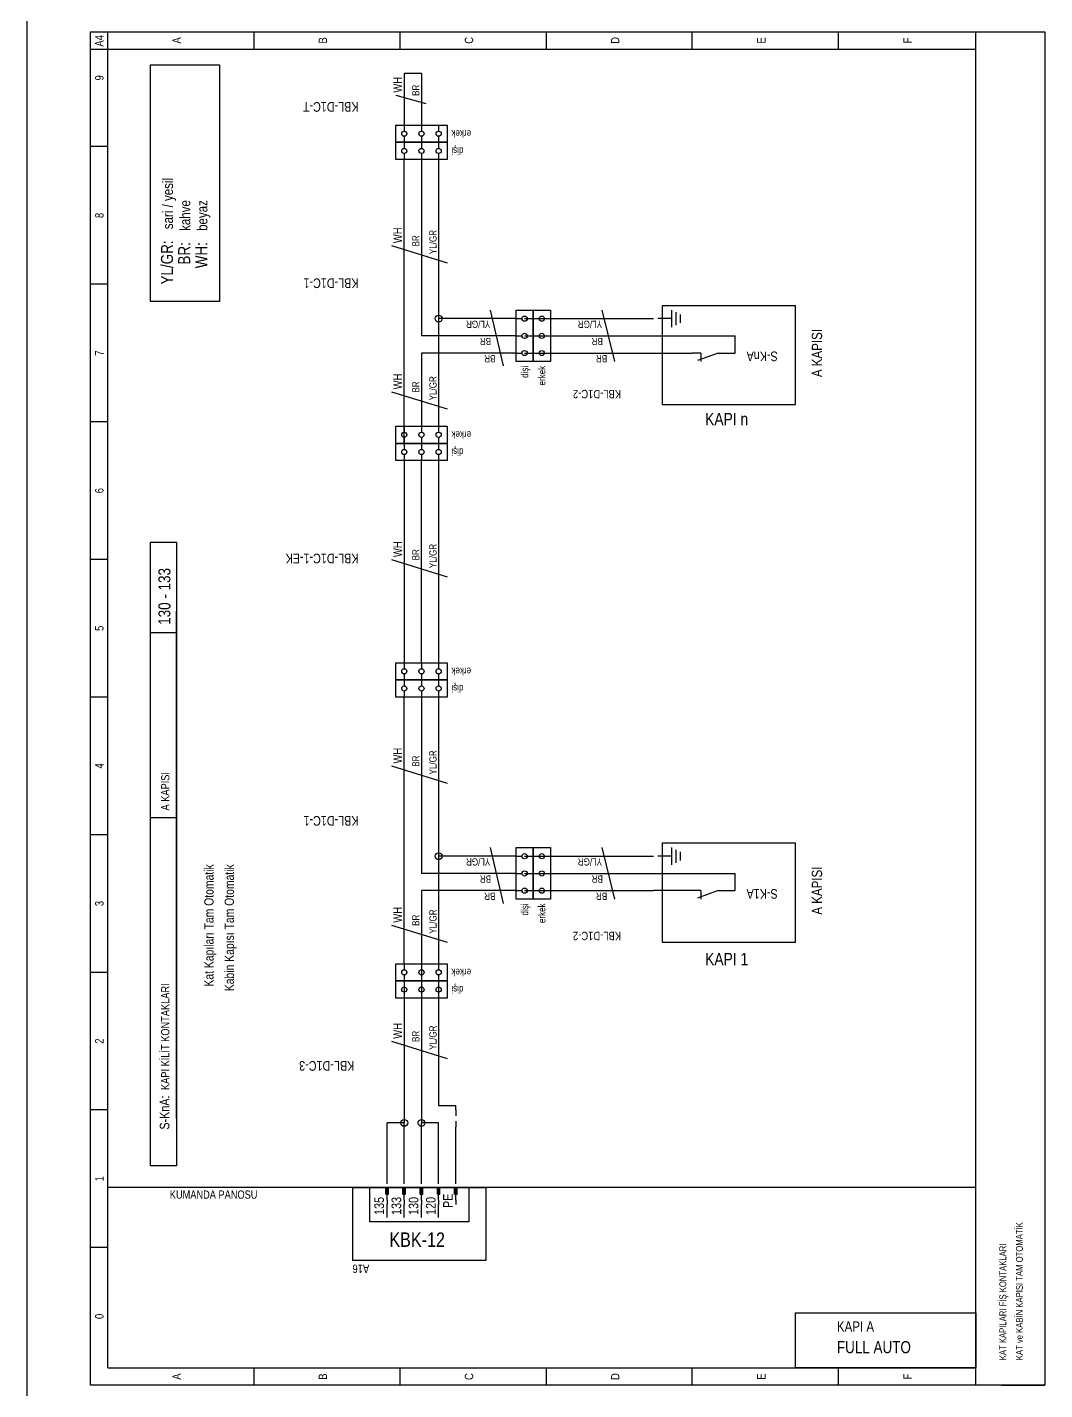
# Model space of a CAD drawing. Header units: centimetres. Extents: x 0 to 12547, y -30 to 2970.
# Drawn here: x 10432 to 11143, y 1019 to 1971 of the extents above; entities that cross this region are included whole.
import ezdxf
from ezdxf.enums import TextEntityAlignment as Align

# ---------------------------------------------------------------- set-up
doc = ezdxf.new("R2010")
doc.units = ezdxf.units.CM
for name, color, linetype in [('SCOTT-CERCEVE', 7, 'CONTINUOUS'), ('SCOTT-ELEKTRIK', 3, 'CONTINUOUS'), ('SCOTT-ELEKTRIK-YAZI', 4, 'CONTINUOUS')]:
    doc.layers.add(name, color=color, linetype=linetype)
doc.styles.get("Standard").update_dxf_attribs({"font": 'arial.ttf', "width": 0.8})

msp = doc.modelspace()

# ---------------------------------------------------------------- linework, layer by layer
at = {"layer": 'SCOTT-CERCEVE'}
msp.add_line((10431.7, 0), (10431.7, 2970), dxfattribs=at)
at = {"layer": 'SCOTT-ELEKTRIK'}
for p, q in [((10475.91, 1022.32), (10475.91, 1968.08)), ((10475.91, 1968.08), (11143.07, 1968.08)), ((10487.93, 1034.34), (10487.93, 1968.08)), ((10590.11, 1968.08), (10590.11, 1956.05)), ((10692.28, 1968.08), (10692.28, 1956.05)), ((10794.46, 1968.08), (10794.46, 1956.05)), ((10896.64, 1956.05), (10896.64, 1968.08)), ((10998.82, 1956.05), (10998.82, 1968.08)), ((11094.99, 1022.32), (11094.99, 1968.08)), ((11143.07, 1968.08), (11143.07, 1022.32)), ((10475.91, 1956.05), (11094.99, 1956.05)), ((10517.98, 1779.64), (10517.98, 1944.93)), ((10517.98, 1944.93), (10566.06, 1944.93)), ((10566.06, 1944.93), (10566.06, 1779.64)), ((10707.31, 1938.92), (10695.29, 1938.92)), ((10695.29, 1938.92), (10695.29, 1902.86)), ((10707.31, 1938.92), (10707.31, 1902.86)), ((10689.28, 1923.89), (10710.32, 1917.88)), ((10689.28, 1890.84), (10689.28, 1902.86)), ((10689.28, 1902.86), (10725.34, 1902.86)), ((10695.29, 1902.86), (10695.29, 1898.65)), ((10695.29, 1895.04), (10695.29, 1890.84)), ((10707.31, 1902.86), (10707.31, 1898.65)), ((10707.31, 1895.04), (10707.31, 1890.84)), ((10719.33, 1902.86), (10719.33, 1898.65)), ((10719.33, 1895.04), (10719.33, 1890.84)), ((10725.34, 1902.86), (10725.34, 1890.84)), ((10487.93, 1887.83), (10475.91, 1887.83)), ((10725.34, 1890.84), (10689.28, 1890.84)), ((10689.28, 1878.81), (10689.28, 1890.84)), ((10689.28, 1890.84), (10725.34, 1890.84)), ((10695.29, 1890.84), (10695.29, 1886.63)), ((10707.31, 1890.84), (10707.31, 1886.63)), ((10719.33, 1890.84), (10719.33, 1886.63)), ((10725.34, 1890.84), (10725.34, 1878.81)), ((10725.34, 1878.81), (10689.28, 1878.81)), ((10695.29, 1883.02), (10695.29, 1878.81)), ((10695.29, 1692.49), (10695.29, 1878.81)), ((10707.31, 1883.02), (10707.31, 1878.81)), ((10707.31, 1878.81), (10707.31, 1755.6)), ((10719.33, 1883.02), (10719.33, 1878.81)), ((10719.33, 1878.81), (10719.33, 1767.62)), ((10686.27, 1818.71), (10725.34, 1806.69)), ((10487.93, 1791.66), (10475.91, 1791.66)), ((10566.06, 1779.64), (10517.98, 1779.64)), ((10755.39, 1773.63), (10764.41, 1734.56)), ((10773.43, 1737.57), (10773.43, 1773.63)), ((10773.43, 1773.63), (10785.45, 1773.63)), ((10785.45, 1737.57), (10785.45, 1773.63)), ((10785.45, 1773.63), (10797.47, 1773.63)), ((10785.45, 1773.63), (10785.45, 1737.57)), ((10797.47, 1773.63), (10797.47, 1737.57)), ((10842.55, 1737.57), (10833.53, 1773.63)), ((10968.77, 1776.64), (10875.6, 1776.64)), ((10875.6, 1776.64), (10875.6, 1707.52)), ((10882.21, 1773.63), (10882.21, 1761.61)), ((10885.22, 1772.13), (10885.22, 1763.11)), ((10968.77, 1707.52), (10968.77, 1776.64)), ((10773.43, 1767.62), (10719.33, 1767.62)), ((10719.33, 1767.62), (10719.33, 1692.49)), ((10773.43, 1767.62), (10777.63, 1767.62)), ((10779.44, 1767.62), (10869.59, 1767.62)), ((10785.45, 1767.62), (10789.65, 1767.62)), ((10882.21, 1767.62), (10872.6, 1767.62)), ((10888.23, 1770.63), (10888.23, 1764.62)), ((10773.43, 1755.6), (10707.31, 1755.6)), ((10773.43, 1755.6), (10777.63, 1755.6)), ((10779.44, 1755.6), (10869.59, 1755.6)), ((10785.45, 1755.6), (10789.65, 1755.6)), ((10851.56, 1755.6), (10926.69, 1755.6)), ((10926.69, 1743.58), (10926.69, 1755.6)), ((10773.43, 1743.58), (10707.31, 1743.58)), ((10707.31, 1743.58), (10707.31, 1692.49)), ((10773.43, 1743.58), (10777.63, 1743.58)), ((10779.44, 1743.58), (10869.59, 1743.58)), ((10785.45, 1743.58), (10789.65, 1743.58)), ((10851.56, 1743.58), (10863.58, 1743.58)), ((10869.59, 1743.58), (10896.64, 1743.58)), ((10902.65, 1743.58), (10896.64, 1743.58)), ((10914.67, 1743.58), (10900.25, 1738.33)), ((10902.65, 1743.58), (10902.65, 1737.57)), ((10914.67, 1743.58), (10920.68, 1743.58)), ((10920.68, 1743.58), (10926.69, 1743.58)), ((10785.45, 1737.57), (10773.43, 1737.57)), ((10797.47, 1737.57), (10785.45, 1737.57)), ((10686.27, 1716.53), (10725.34, 1704.51)), ((10875.6, 1707.52), (10968.77, 1707.52)), ((10487.93, 1695.49), (10475.91, 1695.49)), ((10689.28, 1680.47), (10689.28, 1692.49)), ((10689.28, 1692.49), (10725.34, 1692.49)), ((10695.29, 1692.49), (10695.29, 1688.28)), ((10695.29, 1680.47), (10695.29, 1692.49)), ((10707.31, 1692.49), (10707.31, 1688.28)), ((10719.33, 1692.49), (10719.33, 1688.28)), ((10725.34, 1692.49), (10725.34, 1680.47)), ((10725.34, 1680.47), (10689.28, 1680.47)), ((10689.28, 1668.45), (10689.28, 1680.47)), ((10689.28, 1680.47), (10725.34, 1680.47)), ((10695.29, 1684.68), (10695.29, 1680.47)), ((10695.29, 1680.47), (10695.29, 1676.26)), ((10707.31, 1684.68), (10707.31, 1680.47)), ((10707.31, 1680.47), (10707.31, 1676.26)), ((10719.33, 1684.68), (10719.33, 1680.47)), ((10719.33, 1680.47), (10719.33, 1676.26)), ((10725.34, 1680.47), (10725.34, 1668.45)), ((10725.34, 1668.45), (10689.28, 1668.45)), ((10695.29, 1672.65), (10695.29, 1668.45)), ((10695.29, 1668.45), (10695.29, 1527.2)), ((10707.31, 1672.65), (10707.31, 1668.45)), ((10707.31, 1527.2), (10707.31, 1668.45)), ((10719.33, 1672.65), (10719.33, 1668.45)), ((10719.33, 1668.45), (10719.33, 1527.2)), ((10517.98, 1175.59), (10517.98, 1611.35)), ((10517.98, 1611.35), (10536.01, 1611.35)), ((10536.01, 1611.35), (10536.01, 1175.59)), ((10487.93, 1599.33), (10475.91, 1599.33)), ((10686.27, 1599.33), (10725.34, 1587.31)), ((10536.01, 1208.65), (10536.01, 1563.26)), ((10517.98, 1548.24), (10536.01, 1548.24)), ((10689.28, 1515.18), (10689.28, 1527.2)), ((10689.28, 1527.2), (10725.34, 1527.2)), ((10695.29, 1527.2), (10695.29, 1522.99)), ((10707.31, 1527.2), (10707.31, 1522.99)), ((10719.33, 1527.2), (10719.33, 1522.99)), ((10725.34, 1527.2), (10725.34, 1515.18)), ((10725.34, 1515.18), (10689.28, 1515.18)), ((10689.28, 1503.16), (10689.28, 1515.18)), ((10689.28, 1515.18), (10725.34, 1515.18)), ((10695.29, 1519.39), (10695.29, 1515.18)), ((10695.29, 1515.18), (10695.29, 1510.97)), ((10707.31, 1519.39), (10707.31, 1515.18)), ((10707.31, 1515.18), (10707.31, 1510.97)), ((10719.33, 1519.39), (10719.33, 1515.18)), ((10719.33, 1515.18), (10719.33, 1510.97)), ((10725.34, 1515.18), (10725.34, 1503.16)), ((10695.29, 1507.37), (10695.29, 1503.16)), ((10707.31, 1507.37), (10707.31, 1503.16)), ((10719.33, 1507.37), (10719.33, 1503.16)), ((10487.93, 1503.16), (10475.91, 1503.16)), ((10725.34, 1503.16), (10689.28, 1503.16)), ((10695.29, 1316.83), (10695.29, 1503.16)), ((10707.31, 1503.16), (10707.31, 1379.94)), ((10719.33, 1503.16), (10719.33, 1391.97)), ((10686.27, 1455.08), (10725.34, 1443.05)), ((10517.98, 1419.01), (10536.01, 1419.01)), ((10487.93, 1406.99), (10475.91, 1406.99)), ((10968.77, 1400.98), (10875.6, 1400.98)), ((10875.6, 1400.98), (10875.6, 1331.86)), ((10968.77, 1331.86), (10968.77, 1400.98)), ((10773.43, 1391.97), (10719.33, 1391.97)), ((10719.33, 1391.97), (10719.33, 1316.83)), ((10755.39, 1397.98), (10764.41, 1358.91)), ((10773.43, 1361.91), (10773.43, 1397.98)), ((10773.43, 1397.98), (10785.45, 1397.98)), ((10773.43, 1391.97), (10777.63, 1391.97)), ((10779.44, 1391.97), (10869.59, 1391.97)), ((10785.45, 1361.91), (10785.45, 1397.98)), ((10785.45, 1397.98), (10797.47, 1397.98)), ((10785.45, 1397.98), (10785.45, 1361.91)), ((10785.45, 1391.97), (10789.65, 1391.97)), ((10797.47, 1397.98), (10797.47, 1361.91)), ((10842.55, 1361.91), (10833.53, 1397.98)), ((10882.21, 1391.97), (10872.6, 1391.97)), ((10882.21, 1397.98), (10882.21, 1385.96)), ((10885.22, 1396.47), (10885.22, 1387.46)), ((10888.23, 1394.97), (10888.23, 1388.96)), ((10773.43, 1379.94), (10707.31, 1379.94)), ((10773.43, 1379.94), (10777.63, 1379.94)), ((10779.44, 1379.94), (10869.59, 1379.94)), ((10785.45, 1379.94), (10789.65, 1379.94)), ((10851.56, 1379.94), (10926.69, 1379.94)), ((10926.69, 1367.92), (10926.69, 1379.94)), ((10773.43, 1367.92), (10707.31, 1367.92)), ((10707.31, 1367.92), (10707.31, 1307.82)), ((10773.43, 1367.92), (10777.63, 1367.92)), ((10785.45, 1361.91), (10773.43, 1361.91)), ((10779.44, 1367.92), (10869.59, 1367.92)), ((10785.45, 1367.92), (10789.65, 1367.92)), ((10797.47, 1361.91), (10785.45, 1361.91)), ((10851.56, 1367.92), (10863.58, 1367.92)), ((10896.64, 1367.92), (10869.59, 1367.92)), ((10902.65, 1367.92), (10896.64, 1367.92)), ((10914.67, 1367.92), (10900.25, 1362.67)), ((10902.65, 1367.92), (10902.65, 1361.91)), ((10914.67, 1367.92), (10920.68, 1367.92)), ((10920.68, 1367.92), (10926.69, 1367.92)), ((10686.27, 1343.88), (10725.34, 1331.86)), ((10875.6, 1331.86), (10968.77, 1331.86)), ((10689.28, 1304.81), (10689.28, 1316.83)), ((10689.28, 1316.83), (10725.34, 1316.83)), ((10695.29, 1316.83), (10695.29, 1312.63)), ((10707.31, 1316.83), (10707.31, 1312.63)), ((10719.33, 1316.83), (10719.33, 1312.63)), ((10725.34, 1316.83), (10725.34, 1304.81)), ((10487.93, 1310.82), (10475.91, 1310.82)), ((10725.34, 1304.81), (10689.28, 1304.81)), ((10689.28, 1292.79), (10689.28, 1304.81)), ((10689.28, 1304.81), (10725.34, 1304.81)), ((10695.29, 1309.02), (10695.29, 1304.81)), ((10695.29, 1304.81), (10695.29, 1300.61)), ((10695.29, 1304.81), (10695.29, 1205.64)), ((10707.31, 1309.02), (10707.31, 1304.81)), ((10707.31, 1304.81), (10707.31, 1300.61)), ((10707.31, 1304.81), (10707.31, 1205.64)), ((10719.33, 1309.02), (10719.33, 1304.81)), ((10719.33, 1304.81), (10719.33, 1300.61)), ((10719.33, 1304.81), (10719.33, 1217.66)), ((10725.34, 1304.81), (10725.34, 1292.79)), ((10695.29, 1297), (10695.29, 1292.79)), ((10707.31, 1297), (10707.31, 1292.79)), ((10719.33, 1297), (10719.33, 1292.79)), ((10725.34, 1292.79), (10689.28, 1292.79)), ((10686.27, 1262.74), (10725.34, 1250.72)), ((10487.93, 1214.66), (10475.91, 1214.66)), ((10719.33, 1217.66), (10731.35, 1217.66)), ((10731.35, 1214.66), (10731.35, 1217.66)), ((10731.35, 1214.66), (10731.35, 1210.45)), ((10695.29, 1205.64), (10683.27, 1205.64)), ((10683.27, 1166.57), (10683.27, 1205.64)), ((10695.29, 1166.57), (10695.29, 1205.64)), ((10719.33, 1205.64), (10707.31, 1205.64)), ((10707.31, 1166.57), (10707.31, 1205.64)), ((10719.33, 1166.57), (10719.33, 1205.64)), ((10731.35, 1206.84), (10731.35, 1202.64)), ((10731.35, 1166.57), (10731.35, 1202.64)), ((10536.01, 1175.59), (10517.98, 1175.59)), ((10683.27, 1162.97), (10683.27, 1166.57)), ((10695.29, 1162.97), (10695.29, 1166.57)), ((10707.31, 1162.97), (10707.31, 1166.57)), ((10719.33, 1162.97), (10719.33, 1166.57)), ((10731.35, 1162.97), (10731.35, 1166.57)), ((10716.33, 1160.56), (10487.93, 1160.56)), ((10659.23, 1109.47), (10659.23, 1160.56)), ((10659.23, 1160.56), (10752.39, 1160.56)), ((10671.25, 1136.52), (10671.25, 1160.56)), ((10671.25, 1160.56), (10740.37, 1160.56)), ((10682.37, 1160.56), (10684.17, 1160.56)), ((10682.37, 1155.75), (10682.37, 1160.56)), ((10682.37, 1155.75), (10684.17, 1155.75)), ((10682.67, 1155.75), (10682.67, 1160.56)), ((10682.97, 1155.75), (10682.97, 1160.56)), ((10683.27, 1151.55), (10683.27, 1160.56)), ((10683.57, 1155.75), (10683.57, 1160.56)), ((10683.87, 1155.75), (10683.87, 1160.56)), ((10684.17, 1155.75), (10684.17, 1160.56)), ((10694.39, 1160.56), (10696.19, 1160.56)), ((10694.39, 1155.75), (10694.39, 1160.56)), ((10694.39, 1155.75), (10696.19, 1155.75)), ((10694.69, 1155.75), (10694.69, 1160.56)), ((10694.99, 1155.75), (10694.99, 1160.56)), ((10695.29, 1151.55), (10695.29, 1160.56)), ((10695.59, 1155.75), (10695.59, 1160.56)), ((10695.89, 1155.75), (10695.89, 1160.56)), ((10696.19, 1155.75), (10696.19, 1160.56)), ((10706.41, 1160.56), (10708.21, 1160.56)), ((10706.41, 1155.75), (10706.41, 1160.56)), ((10706.41, 1155.75), (10708.21, 1155.75)), ((10706.71, 1155.75), (10706.71, 1160.56)), ((10707.01, 1155.75), (10707.01, 1160.56)), ((10707.31, 1151.55), (10707.31, 1160.56)), ((10707.61, 1155.75), (10707.61, 1160.56)), ((10707.91, 1155.75), (10707.91, 1160.56)), ((10708.21, 1155.75), (10708.21, 1160.56)), ((11094.99, 1160.56), (10716.33, 1160.56)), ((10718.43, 1160.56), (10720.23, 1160.56)), ((10718.43, 1155.75), (10718.43, 1160.56)), ((10718.43, 1155.75), (10720.23, 1155.75)), ((10718.73, 1155.75), (10718.73, 1160.56)), ((10719.03, 1155.75), (10719.03, 1160.56)), ((10719.33, 1151.55), (10719.33, 1160.56)), ((10719.63, 1155.75), (10719.63, 1160.56)), ((10719.93, 1155.75), (10719.93, 1160.56)), ((10720.23, 1155.75), (10720.23, 1160.56)), ((10730.45, 1160.56), (10732.25, 1160.56)), ((10730.45, 1155.75), (10730.45, 1160.56)), ((10730.45, 1155.75), (10732.25, 1155.75)), ((10730.75, 1155.75), (10730.75, 1160.56)), ((10731.05, 1155.75), (10731.05, 1160.56)), ((10731.35, 1151.55), (10731.35, 1160.56)), ((10731.65, 1155.75), (10731.65, 1160.56)), ((10731.95, 1155.75), (10731.95, 1160.56)), ((10732.25, 1155.75), (10732.25, 1160.56)), ((10740.37, 1160.56), (10740.37, 1136.52)), ((10752.39, 1160.56), (10752.39, 1109.47)), ((10683.27, 1151.55), (10683.27, 1148.54)), ((10683.27, 1139.53), (10683.27, 1148.54)), ((10695.29, 1151.55), (10695.29, 1148.54)), ((10695.29, 1139.53), (10695.29, 1148.54)), ((10707.31, 1151.55), (10707.31, 1148.54)), ((10707.31, 1139.53), (10707.31, 1148.54)), ((10719.33, 1151.55), (10719.33, 1148.54)), ((10719.33, 1139.53), (10719.33, 1148.54)), ((10731.35, 1151.55), (10731.35, 1148.54)), ((10740.37, 1136.52), (10671.25, 1136.52)), ((10487.93, 1118.49), (10475.91, 1118.49)), ((10752.39, 1109.47), (10659.23, 1109.47)), ((10487.93, 1034.34), (11094.99, 1034.34)), ((10590.11, 1034.34), (10590.11, 1022.32)), ((10692.28, 1034.34), (10692.28, 1022.32)), ((10794.46, 1034.34), (10794.46, 1022.32)), ((10896.64, 1022.32), (10896.64, 1034.34)), ((10998.82, 1022.32), (10998.82, 1034.34)), ((11094.99, 1022.32), (11094.99, 1034.34)), ((11143.07, 1022.32), (10475.91, 1022.32)), ((11113.02, 1022.32), (11143.07, 1022.32))]:
    msp.add_line(p, q, dxfattribs=at)
msp.add_lwpolyline([(11094.99, 1034.34), (10968.77, 1034.34), (10968.77, 1072.94), (11094.99, 1072.94), (11094.99, 1034.34)], dxfattribs=at)
for centre, radius in [((10695.29, 1896.85), 1.8), ((10707.31, 1896.85), 1.8), ((10719.33, 1896.85), 1.8), ((10695.29, 1884.82), 1.8), ((10707.31, 1884.82), 1.8), ((10719.33, 1884.82), 1.8), ((10719.33, 1767.62), 2.4), ((10779.44, 1767.62), 1.8), ((10791.46, 1767.62), 1.8), ((10779.44, 1755.6), 1.8), ((10791.46, 1755.6), 1.8), ((10779.44, 1743.58), 1.8), ((10791.46, 1743.58), 1.8), ((10695.29, 1686.48), 1.8), ((10707.31, 1686.48), 1.8), ((10719.33, 1686.48), 1.8), ((10695.29, 1674.46), 1.8), ((10707.31, 1674.46), 1.8), ((10719.33, 1674.46), 1.8), ((10695.29, 1521.19), 1.8), ((10707.31, 1521.19), 1.8), ((10719.33, 1521.19), 1.8), ((10695.29, 1509.17), 1.8), ((10707.31, 1509.17), 1.8), ((10719.33, 1509.17), 1.8), ((10719.33, 1391.97), 2.4), ((10779.44, 1391.97), 1.8), ((10791.46, 1391.97), 1.8), ((10779.44, 1379.94), 1.8), ((10791.46, 1379.94), 1.8), ((10779.44, 1367.92), 1.8), ((10791.46, 1367.92), 1.8), ((10695.29, 1310.82), 1.8), ((10707.31, 1310.82), 1.8), ((10719.33, 1310.82), 1.8), ((10695.29, 1298.8), 1.8), ((10707.31, 1298.8), 1.8), ((10719.33, 1298.8), 1.8), ((10695.29, 1205.64), 2.4), ((10707.31, 1205.64), 2.4)]:
    msp.add_circle(centre, radius, dxfattribs=at)

# ---------------------------------------------------------------- texts
at = {"layer": 'SCOTT-ELEKTRIK-YAZI', "width": 0.8}
for s, height, rotation, p in [('A4', 5.89, 90, (10485.04, 1957.74)), ('WH', 5.89, 90, (10693.61, 1925.58)), ('BR', 5.049, 90, (10705.87, 1923.29)), ('KBL-D1C-T', 6.732, 180, (10663.31, 1918.96)), ('sari / yesil', 7.2126, 90, (10533.61, 1830.13)), ('kahve', 7.213, 90, (10545.63, 1828.93)), ('beyaz', 7.213, 90, (10557.65, 1828.93)), ('WH', 5.89, 90, (10693.61, 1820.39)), ('YL/GR', 5.049, 90, (10717.89, 1812.7)), ('BR', 5.049, 90, (10705.87, 1818.11)), ('KBL-D1C-1', 6.732, 180, (10663.31, 1795.75)), ('YL/GR', 5.049, 180, (10755.39, 1766.18)), ('YL/GR', 5.049, 180, (10833.53, 1766.18)), ('BR', 5.049, 180, (10755.99, 1754.16)), ('BR', 5.049, 180, (10834.13, 1754.16)), ('BR', 5.049, 180, (10759, 1742.14)), ('BR', 5.049, 180, (10837.14, 1742.14)), ('WH', 5.89, 90, (10693.61, 1718.21)), ('BR', 5.049, 90, (10705.87, 1715.93)), ('YL/GR', 5.049, 90, (10717.89, 1710.52)), ('KBL-D1C-2', 5.89, 180, (10846.87, 1717.85)), ('WH', 5.89, 90, (10693.61, 1601.01)), ('YL/GR', 5.049, 90, (10717.89, 1593.32)), ('KBL-D1C-1-EK', 6.7317, 180, (10663.31, 1603.41)), ('BR', 5.049, 90, (10705.87, 1598.73)), ('130 - 133', 8.415, 90, (10531.8, 1553.65)), ('WH', 5.89, 90, (10693.61, 1456.76)), ('BR', 5.049, 90, (10705.87, 1454.47)), ('YL/GR', 5.049, 90, (10717.89, 1449.07)), ('A KAPISI', 5.77, 90, (10531.08, 1423.94)), ('KBL-D1C-1', 6.732, 180, (10663.31, 1420.09)), ('YL/GR', 5.049, 180, (10755.39, 1390.52)), ('YL/GR', 5.049, 180, (10833.53, 1390.52)), ('BR', 5.049, 180, (10755.99, 1378.5)), ('BR', 5.049, 180, (10834.13, 1378.5)), ('BR', 5.049, 180, (10759, 1366.48)), ('BR', 5.049, 180, (10837.14, 1366.48)), ('WH', 5.89, 90, (10693.61, 1345.56)), ('YL/GR', 5.049, 90, (10717.89, 1337.87)), ('BR', 5.049, 90, (10705.87, 1343.28)), ('KBL-D1C-2', 5.89, 180, (10846.87, 1339.19)), ('KAPI KİLİT KONTAKLARI', 5.7701, 90, (10531.08, 1228.6)), ('WH', 5.89, 90, (10693.61, 1264.42)), ('BR', 5.049, 90, (10705.87, 1262.14)), ('YL/GR', 5.049, 90, (10717.89, 1256.73)), ('KBL-D1C-3', 6.732, 180, (10660.31, 1248.8)), ('135', 6.732, 90, (10681.1, 1141.33)), ('133', 6.732, 90, (10693.13, 1141.33)), ('130', 6.732, 90, (10705.15, 1141.33)), ('120', 6.732, 90, (10717.17, 1141.33)), ('PE', 6.732, 90, (10729.19, 1146.14)), ('KAT ve KABİN KAPISI TAM OTOMATİK', 4.8084, 90, (11127.73, 1039.79)), ('KAT KAPILARI FİŞ KONTAKLARI', 4.8084, 90, (11116.15, 1039.79))]:
    msp.add_text(s, height=height, rotation=rotation, dxfattribs=at).set_placement(p)
for s, height, p in [('A', 5.89, (10539.14, 1962.07)), ('B', 5.89, (10641.32, 1962.07)), ('C', 5.89, (10743.49, 1962.07)), ('D', 5.89, (10845.67, 1962.07)), ('E', 5.89, (10947.85, 1962.07)), ('F', 5.89, (11050.03, 1962.07)), ('9', 5.89, (10485.04, 1935.91)), ('8', 5.89, (10485.04, 1839.75)), ('A KAPISI', 7.213, (10987.4, 1743.58)), ('7', 5.89, (10485.04, 1743.58)), ('6', 5.89, (10485.04, 1647.41)), ('5', 5.89, (10485.04, 1551.24)), ('4', 5.89, (10485.04, 1455.08)), ('A KAPISI', 7.213, (10987.4, 1367.92)), ('3', 5.89, (10485.04, 1358.91)), ('2', 5.89, (10485.04, 1262.74)), ('1', 5.89, (10485.04, 1166.57)), ('0', 5.89, (10485.04, 1070.41)), ('A', 5.89, (10539.14, 1028.33)), ('B', 5.89, (10641.32, 1028.33)), ('C', 5.89, (10743.49, 1028.33)), ('D', 5.89, (10845.67, 1028.33)), ('E', 5.89, (10947.85, 1028.33)), ('F', 5.89, (11050.03, 1028.33))]:
    msp.add_text(s, height=height, rotation=90, dxfattribs=at).set_placement(p, align=Align.CENTER)
for s, height, rotation, p in [('erkek', 5.049, 180, (10728.23, 1899.37)), ('dişi', 5.049, 180, (10728.23, 1887.35)), ('YL/GR:', 8.415, 90, (10533.61, 1822.32)), ('BR:', 8.415, 90, (10545.63, 1821.11)), ('WH:', 8.415, 90, (10557.65, 1821.11)), ('S-KnA', 6.732, 180, (10934.63, 1744.66)), ('dişi', 5.049, 90, (10781.96, 1734.68)), ('erkek', 5.049, 90, (10793.98, 1734.68)), ('erkek', 5.049, 180, (10728.23, 1689)), ('dişi', 5.049, 180, (10728.23, 1676.98)), ('erkek', 5.049, 180, (10728.23, 1523.72)), ('dişi', 5.049, 180, (10728.23, 1511.69)), ('Kat Kapıları Tam Otomatik', 6.4913, 90, (10561.96, 1386.32)), ('Kabin Kapısı Tam Otomatik', 6.4913, 90, (10576.22, 1386.32)), ('S-K1A', 6.732, 180, (10934.63, 1369.01)), ('dişi', 5.049, 90, (10781.96, 1359.03)), ('erkek', 5.049, 90, (10793.98, 1359.03)), ('erkek', 5.049, 180, (10728.23, 1313.35)), ('dişi', 5.049, 180, (10728.23, 1301.33)), ('S-KnA:', 6.732, 90, (10531.08, 1224.75)), ('A16', 5.89, 180, (10659.11, 1106.59))]:
    msp.add_text(s, height=height, rotation=rotation, dxfattribs=at).set_placement(p, align=Align.RIGHT)
for s, height, p in [('KAPI n', 8.655, (10920.68, 1693.12)), ('KAPI 1', 8.655, (10920.68, 1315.76)), ('KBK-12', 10.098, (10704.3, 1119))]:
    msp.add_text(s, height=height, dxfattribs=at).set_placement(p, align=Align.CENTER)
msp.add_text('KUMANDA PANOSU', height=5.7701, dxfattribs=at).set_placement((10592.63, 1152.63), align=Align.RIGHT)
for s, height, p in [('KAPI A', 7.213, (10997.75, 1059.73)), ('FULL AUTO', 8.415, (10997.75, 1044.7))]:
    msp.add_text(s, height=height, dxfattribs=at).set_placement(p)

doc.saveas('drawing.dxf')
